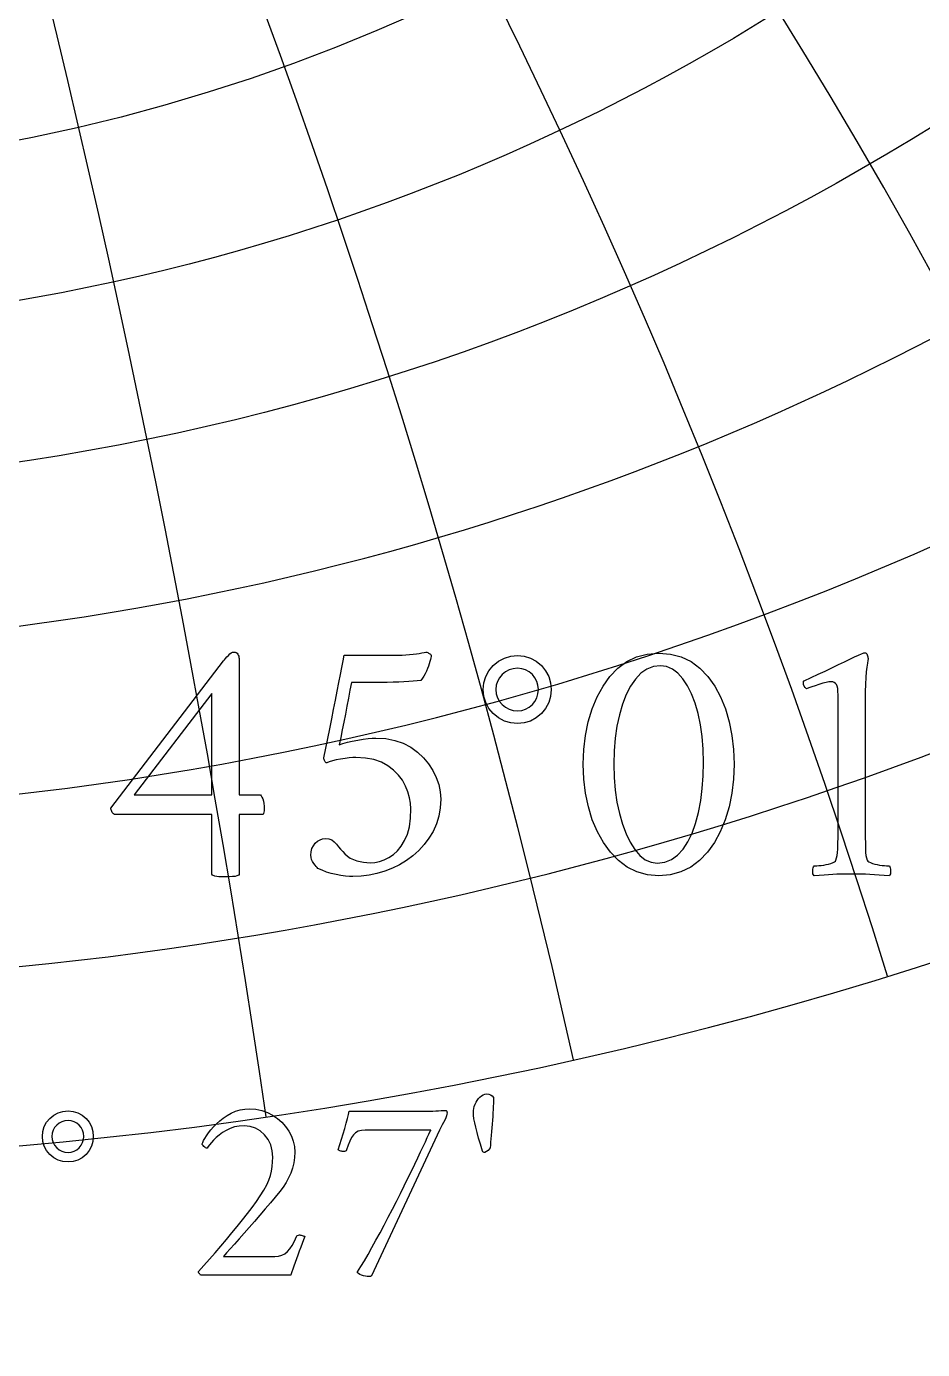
# Model space of a CAD drawing. Header units: millimetres. Extents: x -62 to 62, y -62 to 63.
# Drawn here: x 4.93 to 17.06, y -19.03 to -1.13 of the extents above; entities that cross this region are included whole.
import ezdxf

# ---------------------------------------------------------------- set-up
doc = ezdxf.new("R2010")
doc.units = ezdxf.units.MM
for name, color, linetype in [('CUT_OUTER', 1, 'Continuous'), ('ENGRAVE', 7, 'Continuous'), ('ENGRAVE_FINE', 8, 'Continuous'), ('TEXT', 5, 'Continuous')]:
    doc.layers.add(name, color=color, linetype=linetype)

msp = doc.modelspace()

# ---------------------------------------------------------------- linework, layer by layer
at = {"layer": 'CUT_OUTER'}
msp.add_arc((-0.0002, -0.0002), 61.6124, 137.460696, 87.802279, dxfattribs=at)
at = {"layer": 'ENGRAVE'}
for centre, radius in [((0, 0), 60.75), ((0, 25.233), 32.6093), ((0, 23.2838), 28.525), ((0, 21.7056), 24.8411), ((0, 0), 39.7663), ((0, 0), 26.0306)]:
    msp.add_circle(centre, radius, dxfattribs=at)
for centre, radius, start, end in [((0, 27.6592), 37.2123, 131.54082, 48.45918), ((0, 30.7147), 42.5003, 158.87593, 21.12407), ((0, 34.6261), 48.7145, 177.98716, 2.01284), ((0, 39.7432), 56.2217, 193.58708, 346.41292)]:
    msp.add_arc(centre, radius, start, end, dxfattribs=at)
at = {"layer": 'ENGRAVE_FINE'}
for centre, radius, start, end in [((319.0346, -39.7894), 323.9563, 162.098435, 175.847428), ((319.0346, -39.7894), 323.9563, 162.098435, 175.847428), ((-154.5577, -39.7894), 164.4769, 8.358017, 35.97743), ((-154.5577, -39.7894), 164.4769, 8.358017, 35.97743), ((154.5577, -39.7894), 164.4769, 144.02257, 171.641983), ((154.5577, -39.7894), 164.4769, 144.02257, 171.641983), ((-97.4355, -39.7894), 112.5088, 12.671638, 54.3922), ((-97.4355, -39.7894), 112.5088, 12.671638, 54.3922), ((97.4355, -39.7894), 112.5088, 125.6078, 167.328362), ((97.4355, -39.7894), 112.5088, 125.6078, 167.328362), ((-67.0414, -39.7894), 87.5163, 17.153802, 73.277838), ((-67.0414, -39.7894), 87.5163, 17.153802, 73.277838), ((67.0414, -39.7894), 87.5163, 106.722162, 162.846198), ((67.0414, -39.7894), 87.5163, 106.722162, 162.846198), ((-47.2031, -39.7894), 73.4349, 21.873002, 92.678933), ((-47.2031, -39.7894), 73.4349, 21.873002, 92.678933), ((47.2031, -39.7894), 73.4349, 87.321067, 158.126998), ((47.2031, -39.7894), 73.4349, 87.321067, 158.126998), ((-32.4785, -39.7894), 64.957, 26.909615, 108.663414), ((-32.4785, -39.7894), 64.957, 26.909615, 108.663414), ((32.4785, -39.7894), 64.957, 71.336586, 153.090385), ((32.4785, -39.7894), 64.957, 71.336586, 153.090385), ((-20.4749, -39.7894), 59.8647, 32.360678, 118.765767), ((-20.4749, -39.7894), 59.8647, 32.360678, 118.765767), ((20.4749, -39.7894), 59.8647, 61.234233, 147.639322), ((20.4749, -39.7894), 59.8647, 61.234233, 147.639322), ((-9.9192, -39.7894), 57.1222, 38.34609, 127.43566), ((-9.9192, -39.7894), 57.1222, 38.34609, 127.43566), ((9.9192, -39.7894), 57.1222, 52.56434, 141.65391), ((9.9192, -39.7894), 57.1222, 52.56434, 141.65391), ((0, 70.5779), 94.9547, 230.263164, 309.736836)]:
    msp.add_arc(centre, radius, start, end, dxfattribs=at)
at = {"layer": 'TEXT'}
for points in [[(7.7316, -9.5917), (7.7494, -9.5935), (7.7645, -9.5988), (7.7769, -9.6078), (7.7867, -9.6204), (7.794, -9.6348), (7.7992, -9.6491), (7.8024, -9.6635), (7.8034, -9.6779), (7.8034, -11.5222), (8.0813, -11.5222), (8.093, -11.5258), (8.104, -11.5365), (8.1145, -11.5545), (8.1244, -11.5796), (8.1328, -11.6096), (8.1388, -11.6419), (8.1424, -11.6766), (8.1435, -11.7138), (8.1427, -11.7383), (8.14, -11.7593), (8.1355, -11.7766), (8.1292, -11.7904), (7.8034, -11.7904), (7.8034, -12.6096), (7.8015, -12.6103), (7.7957, -12.6126), (7.7859, -12.6163), (7.7723, -12.6215), (7.75, -12.6268), (7.7142, -12.6305), (7.665, -12.6328), (7.6022, -12.6335), (7.5289, -12.6311), (7.4765, -12.6239), (7.4451, -12.612), (7.4346, -12.5952), (7.4346, -11.7904), (6.1172, -11.7904), (6.106, -11.7825), (6.0963, -11.7731), (6.0881, -11.7621), (6.0813, -11.7497), (6.0761, -11.737), (6.0723, -11.7251), (6.0701, -11.7142), (6.0693, -11.7042), (7.5927, -9.7114), (7.6058, -9.696), (7.6214, -9.6785), (7.6394, -9.6589), (7.6597, -9.6372), (7.6804, -9.6173), (7.6992, -9.603), (7.7163, -9.5945), (7.7316, -9.5917)], [(9.6573, -10.7557), (9.791, -10.7635), (9.9142, -10.7868), (10.0269, -10.8258), (10.1291, -10.8803), (10.2206, -10.9466), (10.301, -11.021), (10.3703, -11.1035), (10.4285, -11.194), (10.4746, -11.2894), (10.5076, -11.3862), (10.5273, -11.4846), (10.5339, -11.5844), (10.5275, -11.7013), (10.5082, -11.8126), (10.476, -11.9181), (10.4309, -12.018), (10.3752, -12.1114), (10.3112, -12.1976), (10.2387, -12.2766), (10.1579, -12.3485), (10.0703, -12.4127), (9.9776, -12.4688), (9.8799, -12.5169), (9.777, -12.5569), (9.6711, -12.5883), (9.5639, -12.6108), (9.4555, -12.6242), (9.3459, -12.6287), (9.2976, -12.6271), (9.2435, -12.6221), (9.1838, -12.6139), (9.1184, -12.6024), (9.0518, -12.5873), (8.9884, -12.5682), (8.9284, -12.5453), (8.8717, -12.5185), (8.8609, -12.509), (8.8477, -12.4946), (8.8322, -12.4754), (8.8142, -12.4515), (8.7974, -12.4248), (8.7855, -12.3976), (8.7783, -12.3697), (8.7759, -12.3413), (8.7796, -12.2934), (8.7908, -12.2503), (8.8096, -12.212), (8.8358, -12.1784), (8.8667, -12.1512), (8.8998, -12.1317), (8.935, -12.1201), (8.9723, -12.1162), (9.0176, -12.1208), (9.0579, -12.1347), (9.0931, -12.1579), (9.1232, -12.1904), (9.1509, -12.2265), (9.1789, -12.2605), (9.2071, -12.2924), (9.2357, -12.3221), (9.2709, -12.3531), (9.3094, -12.379), (9.3512, -12.3998), (9.3962, -12.4156), (9.4428, -12.4271), (9.489, -12.4353), (9.535, -12.4403), (9.5806, -12.4419), (9.6431, -12.4376), (9.7058, -12.4245), (9.7688, -12.4028), (9.8321, -12.3724), (9.8931, -12.332), (9.9489, -12.2802), (9.9996, -12.2171), (10.0453, -12.1425), (10.083, -12.0555), (10.11, -11.9551), (10.1261, -11.8412), (10.1315, -11.7138), (10.1269, -11.6388), (10.113, -11.5623), (10.0898, -11.4843), (10.0573, -11.4048), (10.0146, -11.3276), (9.9609, -11.2563), (9.8961, -11.191), (9.8202, -11.1317), (9.7318, -11.0825), (9.6297, -11.0473), (9.5139, -11.0262), (9.3842, -11.0192), (9.3426, -11.0205), (9.2944, -11.0246), (9.2396, -11.0313), (9.1783, -11.0407), (9.1181, -11.052), (9.0669, -11.0641), (9.0247, -11.0771), (8.9914, -11.091), (8.9844, -11.0897), (8.9777, -11.0856), (8.9712, -11.0789), (8.9651, -11.0695), (8.9598, -11.0585), (8.9561, -11.0473), (8.9539, -11.0358), (8.9531, -11.024), (8.9795, -10.8922), (9.0058, -10.7605), (9.0322, -10.6288), (9.0585, -10.497), (9.0844, -10.3675), (9.1094, -10.2425), (9.1335, -10.122), (9.1567, -10.006), (9.1781, -9.8975), (9.1968, -9.7994), (9.2128, -9.7119), (9.2262, -9.6348), (9.916, -9.6348), (9.9642, -9.6342), (10.013, -9.6324), (10.0624, -9.6294), (10.1124, -9.6252), (10.1606, -9.6203), (10.2046, -9.615), (10.2444, -9.6095), (10.28, -9.6036), (10.3094, -9.5984), (10.3303, -9.5947), (10.3429, -9.5924), (10.3471, -9.5917), (10.3586, -9.5985), (10.3693, -9.6048), (10.379, -9.6105), (10.3878, -9.6156), (10.3951, -9.621), (10.4004, -9.6276), (10.4035, -9.6354), (10.4046, -9.6444), (10.4035, -9.6544), (10.4004, -9.6701), (10.3951, -9.6915), (10.3878, -9.7186), (10.3785, -9.7493), (10.3675, -9.7815), (10.3546, -9.8152), (10.3399, -9.8503), (10.3236, -9.8851), (10.3058, -9.9174), (10.2865, -9.9473), (10.2657, -9.9749), (10.2154, -9.9797), (10.1603, -9.9845), (10.1004, -9.9893), (10.0357, -9.994), (9.9657, -9.9982), (9.8896, -10.0012), (9.8076, -10.003), (9.7196, -10.0036), (9.3268, -10.0036), (9.3054, -10.1095), (9.2842, -10.2162), (9.2634, -10.3238), (9.2429, -10.4324), (9.2224, -10.54), (9.2016, -10.6449), (9.1805, -10.7472), (9.1591, -10.8467), (9.2107, -10.8283), (9.2699, -10.8114), (9.3365, -10.796), (9.4106, -10.7821), (9.4844, -10.7705), (9.5501, -10.7623), (9.6077, -10.7574), (9.6573, -10.7557)], [(11.1088, -10.0994), (11.1173, -10.0072), (11.1429, -9.9222), (11.1856, -9.8443), (11.2453, -9.7737), (11.317, -9.715), (11.3956, -9.6731), (11.4811, -9.6479), (11.5734, -9.6396), (11.6655, -9.6479), (11.7501, -9.6731), (11.8272, -9.715), (11.8968, -9.7737), (11.9544, -9.8443), (11.9956, -9.9222), (12.0203, -10.0072), (12.0285, -10.0994), (12.0203, -10.1916), (11.9956, -10.2767), (11.9544, -10.3545), (11.8968, -10.4252), (11.8272, -10.4839), (11.7501, -10.5258), (11.6655, -10.5509), (11.5734, -10.5593), (11.4811, -10.5509), (11.3956, -10.5258), (11.317, -10.4839), (11.2453, -10.4252), (11.1856, -10.3545), (11.1429, -10.2767), (11.1173, -10.1916), (11.1088, -10.0994)], [(13.4848, -9.606), (13.6436, -9.6189), (13.7895, -9.6575), (13.9226, -9.7219), (14.0428, -9.812), (14.1497, -9.9235), (14.2428, -10.0521), (14.3222, -10.1978), (14.3877, -10.3605), (14.4391, -10.5358), (14.4758, -10.7192), (14.4978, -10.9106), (14.5051, -11.1102), (14.4976, -11.3097), (14.4752, -11.5012), (14.4377, -11.6846), (14.3853, -11.8599), (14.3187, -12.0227), (14.2386, -12.1689), (14.1451, -12.2982), (14.038, -12.4108), (13.9181, -12.5019), (13.7859, -12.567), (13.6415, -12.6061), (13.4848, -12.6191), (13.3321, -12.6061), (13.1902, -12.567), (13.059, -12.5019), (12.9387, -12.4108), (12.8304, -12.2982), (12.7357, -12.1689), (12.6544, -12.0227), (12.5866, -11.8599), (12.5331, -11.6846), (12.495, -11.5012), (12.4721, -11.3097), (12.4644, -11.1102), (12.4719, -10.9106), (12.4944, -10.7192), (12.5318, -10.5358), (12.5842, -10.3605), (12.6509, -10.1978), (12.7315, -10.0521), (12.8258, -9.9235), (12.9339, -9.812), (13.0545, -9.7219), (13.1866, -9.6575), (13.33, -9.6189), (13.4848, -9.606)], [(15.9135, -12.0635), (15.9135, -10.1713), (15.9121, -10.1249), (15.9081, -10.0863), (15.9013, -10.0554), (15.8919, -10.0324), (15.8792, -10.0156), (15.8626, -10.0036), (15.842, -9.9964), (15.8176, -9.994), (15.7877, -9.9963), (15.7506, -10.003), (15.7063, -10.0143), (15.6548, -10.03), (15.603, -10.0472), (15.5578, -10.0629), (15.5191, -10.0771), (15.4871, -10.0899), (15.4683, -10.0722), (15.4548, -10.0527), (15.4467, -10.0315), (15.444, -10.0084), (15.444, -10.0081), (15.444, -10.0072), (15.444, -10.0057), (15.444, -10.0036), (15.4446, -9.9949), (15.4464, -9.9881), (15.4494, -9.983), (15.4536, -9.9797), (15.5489, -9.9364), (15.6434, -9.8929), (15.737, -9.849), (15.8296, -9.8048), (15.9179, -9.7625), (15.9985, -9.724), (16.0712, -9.6894), (16.1362, -9.6587), (16.1899, -9.6336), (16.229, -9.6156), (16.2534, -9.6048), (16.2631, -9.6012), (16.2727, -9.6012), (16.2838, -9.603), (16.2931, -9.6084), (16.3006, -9.6174), (16.3063, -9.63), (16.3107, -9.6438), (16.3146, -9.6563), (16.3179, -9.6677), (16.3206, -9.6779), (16.3194, -9.6852), (16.3158, -9.7072), (16.3099, -9.7439), (16.3015, -9.7952), (16.2931, -9.8601), (16.2871, -9.9372), (16.2835, -10.0265), (16.2823, -10.1282), (16.2823, -12.0635), (16.2825, -12.1153), (16.2829, -12.1653), (16.2837, -12.2135), (16.2847, -12.2599), (16.2869, -12.3033), (16.2913, -12.3425), (16.2977, -12.3775), (16.3063, -12.4084), (16.3143, -12.42), (16.329, -12.4311), (16.3503, -12.4416), (16.3781, -12.4515), (16.4097, -12.4603), (16.4422, -12.4676), (16.4756, -12.4735), (16.5098, -12.4778), (16.542, -12.481), (16.5691, -12.4832), (16.5911, -12.4846), (16.608, -12.485), (16.6145, -12.4964), (16.6194, -12.5114), (16.6229, -12.5299), (16.6248, -12.5521), (16.6247, -12.5742), (16.6218, -12.5928), (16.6163, -12.6078), (16.608, -12.6191), (16.5377, -12.6145), (16.4703, -12.6102), (16.406, -12.6061), (16.3446, -12.6024), (16.2835, -12.5992), (16.22, -12.597), (16.1542, -12.5956), (16.0859, -12.5952), (16.0203, -12.5956), (15.9578, -12.597), (15.8982, -12.5992), (15.8416, -12.6024), (15.7844, -12.6061), (15.723, -12.6102), (15.6575, -12.6145), (15.5877, -12.6191), (15.5795, -12.6078), (15.5739, -12.5928), (15.5711, -12.5742), (15.5709, -12.5521), (15.5729, -12.5299), (15.5763, -12.5114), (15.5813, -12.4964), (15.5877, -12.485), (15.6046, -12.4846), (15.6266, -12.4832), (15.6537, -12.481), (15.6859, -12.4778), (15.7202, -12.4735), (15.7536, -12.4676), (15.7861, -12.4603), (15.8176, -12.4515), (15.8452, -12.4416), (15.8655, -12.4311), (15.8787, -12.42), (15.8847, -12.4084), (15.8934, -12.3775), (15.9003, -12.3425), (15.9054, -12.3033), (15.9087, -12.2599), (15.9108, -12.2135), (15.9123, -12.1653), (15.9132, -12.1153), (15.9135, -12.0635)], [(11.2812, -10.0994), (11.2866, -10.1571), (11.3028, -10.2102), (11.3297, -10.2589), (11.3674, -10.303), (11.4126, -10.3397), (11.462, -10.3659), (11.5156, -10.3816), (11.5734, -10.3869), (11.6309, -10.3816), (11.6836, -10.3659), (11.7315, -10.3397), (11.7746, -10.303), (11.8102, -10.2589), (11.8357, -10.2102), (11.851, -10.1571), (11.856, -10.0994), (11.851, -10.0418), (11.8357, -9.9887), (11.8102, -9.94), (11.7746, -9.8958), (11.7315, -9.8592), (11.6836, -9.833), (11.6309, -9.8173), (11.5734, -9.812), (11.5156, -9.8173), (11.462, -9.833), (11.4126, -9.8592), (11.3674, -9.8958), (11.3297, -9.94), (11.3028, -9.9887), (11.2866, -10.0418), (11.2812, -10.0994)], [(13.5087, -9.7785), (13.414, -9.7897), (13.3261, -9.8234), (13.2451, -9.8795), (13.171, -9.9581), (13.1044, -10.0556), (13.0458, -10.1683), (12.9954, -10.2963), (12.953, -10.4395), (12.9195, -10.5946), (12.8955, -10.7581), (12.8812, -10.93), (12.8764, -11.1102), (12.8812, -11.2885), (12.8955, -11.4593), (12.9195, -11.6226), (12.953, -11.7784), (12.9948, -11.9229), (13.0434, -12.0521), (13.099, -12.166), (13.1614, -12.2647), (13.2298, -12.3443), (13.3033, -12.4012), (13.3819, -12.4353), (13.4656, -12.4467), (13.5665, -12.435), (13.6584, -12.4), (13.7413, -12.3416), (13.8153, -12.2599), (13.8804, -12.1587), (13.9368, -12.0419), (13.9846, -11.9096), (14.0237, -11.7617), (14.0541, -11.6027), (14.0758, -11.4371), (14.0888, -11.265), (14.0931, -11.0862), (14.0885, -10.9065), (14.0746, -10.7359), (14.0514, -10.5747), (14.0189, -10.4228), (13.9782, -10.283), (13.9303, -10.1581), (13.8752, -10.0482), (13.8129, -9.9533), (13.7445, -9.8768), (13.671, -9.8222), (13.5924, -9.7894), (13.5087, -9.7785)], [(7.4346, -10.1521), (6.3855, -11.5222), (7.4346, -11.5222)], [(11.1591, -15.5712), (11.1849, -15.5741), (11.2085, -15.5829), (11.2298, -15.5975), (11.2489, -15.6179), (11.2487, -15.6389), (11.248, -15.6659), (11.2469, -15.6991), (11.2453, -15.7382), (11.2433, -15.7817), (11.2408, -15.8276), (11.2379, -15.876), (11.2345, -15.9269), (11.2308, -15.9787), (11.2269, -16.0302), (11.2227, -16.0811), (11.2183, -16.1316), (11.214, -16.1799), (11.2098, -16.2242), (11.2059, -16.2644), (11.2022, -16.3005), (11.1909, -16.3194), (11.1752, -16.3364), (11.155, -16.3517), (11.1303, -16.3652), (11.1202, -16.3638), (11.1115, -16.3598), (11.104, -16.353), (11.098, -16.3436), (11.0708, -16.2521), (11.0468, -16.168), (11.0259, -16.0913), (11.0082, -16.0221), (10.994, -15.9602), (10.9839, -15.9058), (10.9778, -15.8587), (10.9758, -15.8191), (10.9773, -15.7935), (10.9817, -15.767), (10.989, -15.7396), (10.9992, -15.7113), (11.012, -15.6836), (11.027, -15.6579), (11.0443, -15.6342), (11.0638, -15.6125), (11.0853, -15.5944), (11.1083, -15.5815), (11.1329, -15.5738), (11.1591, -15.5712)], [(5.1412, -16.146), (5.1476, -16.0769), (5.1668, -16.0131), (5.1988, -15.9547), (5.2436, -15.9017), (5.2974, -15.8577), (5.3563, -15.8263), (5.4204, -15.8074), (5.4897, -15.8011), (5.5588, -15.8074), (5.6222, -15.8263), (5.68, -15.8577), (5.7322, -15.9017), (5.7754, -15.9547), (5.8063, -16.0131), (5.8248, -16.0769), (5.831, -16.146), (5.8248, -16.2152), (5.8063, -16.2789), (5.7754, -16.3373), (5.7322, -16.3903), (5.68, -16.4343), (5.6222, -16.4658), (5.5588, -16.4846), (5.4897, -16.4909), (5.4204, -16.4846), (5.3563, -16.4658), (5.2974, -16.4343), (5.2436, -16.3903), (5.1988, -16.3373), (5.1668, -16.2789), (5.1476, -16.2152), (5.1412, -16.146)], [(5.2706, -16.146), (5.2746, -16.1892), (5.2867, -16.2291), (5.3069, -16.2656), (5.3352, -16.2987), (5.3691, -16.3262), (5.4062, -16.3459), (5.4464, -16.3577), (5.4897, -16.3616), (5.5328, -16.3577), (5.5723, -16.3459), (5.6083, -16.3262), (5.6406, -16.2987), (5.6673, -16.2656), (5.6864, -16.2291), (5.6979, -16.1892), (5.7017, -16.146), (5.6979, -16.1028), (5.6864, -16.0629), (5.6673, -16.0264), (5.6406, -15.9933), (5.6083, -15.9658), (5.5723, -15.9462), (5.5328, -15.9344), (5.4897, -15.9305), (5.4464, -15.9344), (5.4062, -15.9462), (5.3691, -15.9658), (5.3352, -15.9933), (5.3069, -16.0264), (5.2867, -16.0629), (5.2746, -16.1028), (5.2706, -16.146)], [(8.6944, -17.5005), (8.6762, -17.5451), (8.6576, -17.5925), (8.6385, -17.643), (8.619, -17.6963), (8.5997, -17.7501), (8.5813, -17.8018), (8.5637, -17.8516), (8.5471, -17.8993), (8.5323, -17.9422), (8.5202, -17.9774), (8.5108, -18.005), (8.504, -18.025), (7.2897, -18.025), (7.2842, -18.0209), (7.2784, -18.0156), (7.2725, -18.0092), (7.2663, -18.0017), (7.2608, -17.9939), (7.2569, -17.9868), (7.2545, -17.9804), (7.2537, -17.9747), (7.3278, -17.8912), (7.4028, -17.8059), (7.4787, -17.7187), (7.5555, -17.6298), (7.6319, -17.5402), (7.7064, -17.4511), (7.7792, -17.3624), (7.8501, -17.2741), (7.9177, -17.1879), (7.9804, -17.1053), (8.0381, -17.0262), (8.0909, -16.9508), (8.1399, -16.8742), (8.1793, -16.8026), (8.2091, -16.7359), (8.2292, -16.6742), (8.2425, -16.6142), (8.2521, -16.5529), (8.2578, -16.4902), (8.2597, -16.4263), (8.2529, -16.34), (8.2323, -16.261), (8.1981, -16.1891), (8.1501, -16.1245), (8.0916, -16.071), (8.0257, -16.0328), (7.9524, -16.0099), (7.8717, -16.0023), (7.8039, -16.0061), (7.7406, -16.0176), (7.6817, -16.0367), (7.6274, -16.0634), (7.5778, -16.0946), (7.5331, -16.1272), (7.4933, -16.1611), (7.4585, -16.1963), (7.4289, -16.23), (7.4046, -16.2592), (7.3858, -16.2839), (7.3723, -16.3041), (7.3614, -16.3026), (7.3503, -16.2983), (7.339, -16.291), (7.3274, -16.2807), (7.3172, -16.2699), (7.3099, -16.2605), (7.3055, -16.2528), (7.304, -16.2466), (7.3118, -16.2276), (7.3243, -16.2031), (7.3414, -16.1729), (7.3633, -16.137), (7.3899, -16.098), (7.4213, -16.058), (7.4573, -16.0171), (7.4981, -15.9754), (7.5428, -15.9347), (7.591, -15.8972), (7.6425, -15.8629), (7.6974, -15.8317), (7.7557, -15.8057), (7.8174, -15.7872), (7.8824, -15.7761), (7.9507, -15.7724), (8.0333, -15.7776), (8.112, -15.7935), (8.1868, -15.8199), (8.2579, -15.8568), (8.3235, -15.902), (8.3819, -15.9534), (8.4331, -16.0107), (8.4771, -16.0742), (8.5124, -16.1418), (8.5377, -16.2116), (8.5529, -16.2837), (8.5579, -16.358), (8.5545, -16.4323), (8.5444, -16.5044), (8.5276, -16.5742), (8.504, -16.6418), (8.4746, -16.7072), (8.4402, -16.7703), (8.401, -16.8311), (8.3567, -16.8897), (8.294, -16.9664), (8.2278, -17.0456), (8.1583, -17.1272), (8.0855, -17.2113), (8.0119, -17.2952), (7.9404, -17.3765), (7.8709, -17.4551), (7.8034, -17.531), (7.7403, -17.6019), (7.684, -17.6653), (7.6344, -17.7213), (7.5915, -17.7699), (8.2885, -17.7699), (8.3382, -17.7658), (8.3832, -17.7533), (8.4235, -17.7325), (8.4591, -17.7035), (8.4918, -17.6659), (8.5233, -17.6195), (8.5538, -17.5644), (8.5831, -17.5005), (8.5882, -17.4911), (8.5965, -17.4843), (8.608, -17.4803), (8.6226, -17.4789), (8.6289, -17.4794), (8.637, -17.4807), (8.6468, -17.483), (8.6585, -17.4861), (8.6702, -17.4897), (8.6801, -17.4933), (8.6881, -17.4969), (8.6944, -17.5005)], [(10.3579, -15.8047), (10.3927, -15.8044), (10.4288, -15.8034), (10.4663, -15.8017), (10.5052, -15.7993), (10.5407, -15.797), (10.5681, -15.7953), (10.5874, -15.7943), (10.5986, -15.7939), (10.608, -15.7959), (10.6148, -15.802), (10.6188, -15.8121), (10.6201, -15.8263), (10.6181, -15.8459), (10.6121, -15.8689), (10.602, -15.8953), (10.5878, -15.9251), (10.5714, -15.9571), (10.5546, -15.9902), (10.5373, -16.0244), (10.5195, -16.0598), (9.5962, -18.0322), (9.5899, -18.0369), (9.5818, -18.0403), (9.572, -18.0423), (9.5603, -18.043), (9.5394, -18.0418), (9.5163, -18.038), (9.4909, -18.0319), (9.4633, -18.0232), (9.4381, -18.013), (9.4202, -18.0021), (9.4094, -17.9906), (9.4058, -17.9783), (9.4518, -17.9065), (9.5001, -17.8274), (9.5506, -17.7412), (9.6034, -17.6478), (9.6576, -17.5494), (9.7125, -17.4484), (9.7681, -17.3446), (9.8244, -17.2382), (9.8803, -17.1309), (9.9348, -17.0244), (9.988, -16.9189), (10.0399, -16.8143), (10.0898, -16.7124), (10.1369, -16.6153), (10.1814, -16.5229), (10.2231, -16.4352), (10.2615, -16.3542), (10.2959, -16.2816), (10.3262, -16.2176), (10.3525, -16.1622), (10.3737, -16.1174), (10.3889, -16.0854), (10.398, -16.0662), (10.401, -16.0598), (9.51, -16.0598), (9.461, -16.0638), (9.4184, -16.076), (9.382, -16.0962), (9.3519, -16.1245), (9.3259, -16.1615), (9.3016, -16.208), (9.2792, -16.2639), (9.2585, -16.3292), (9.2545, -16.3387), (9.2459, -16.3454), (9.2329, -16.3495), (9.2154, -16.3508), (9.2092, -16.3504), (9.2015, -16.349), (9.1921, -16.3468), (9.1813, -16.3436), (9.1704, -16.34), (9.161, -16.3364), (9.1533, -16.3328), (9.1471, -16.3292), (9.1701, -16.2571), (9.1925, -16.1842), (9.2141, -16.1107), (9.2351, -16.0364), (9.2543, -15.966), (9.2706, -15.904), (9.284, -15.8502), (9.2944, -15.8047)]]:
    msp.add_lwpolyline(points, close=True, dxfattribs=at)

doc.saveas('drawing.dxf')
